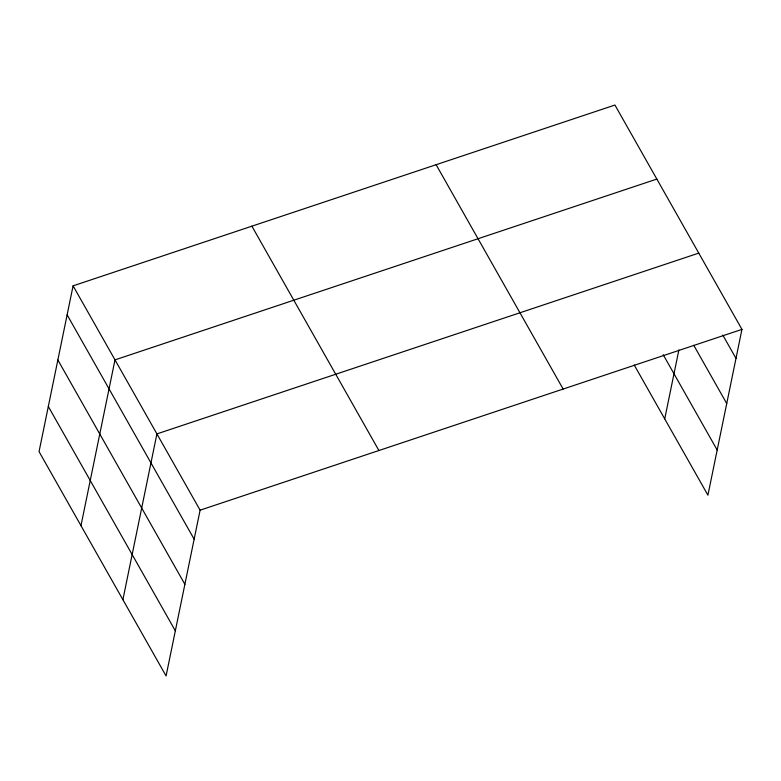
<?xml version="1.0" encoding="UTF-8"?>
<svg xmlns="http://www.w3.org/2000/svg" width="781" height="781" viewBox="0 0 781 781"><rect width="100%" height="100%" fill="white"/><g stroke="black" fill="none" stroke-linecap="round" stroke-linejoin="round"><path stroke-width="1.17" d="M73.082 285.836L39.05 451.613L166.07 675.955L200.102 510.178L73.082 285.836L614.93 105.044L741.95 329.387L707.918 495.164L634.192 364.952M80.97 525.652L114.992 359.875L656.841 179.074M122.89 599.681L156.913 433.904L698.761 253.112M664.729 418.889L678.894 349.908M200.102 510.178L741.95 329.387M722.796 335.088L735.995 358.401M693.743 345.261L726.73 403.533M663.215 354.72L717.183 450.032M436.12 164.703L563.14 389.045M251.892 226.178L378.912 450.52M67.127 314.85L194.147 539.193M57.862 359.982L184.882 584.325M48.315 406.481L175.334 630.823"/></g></svg>
